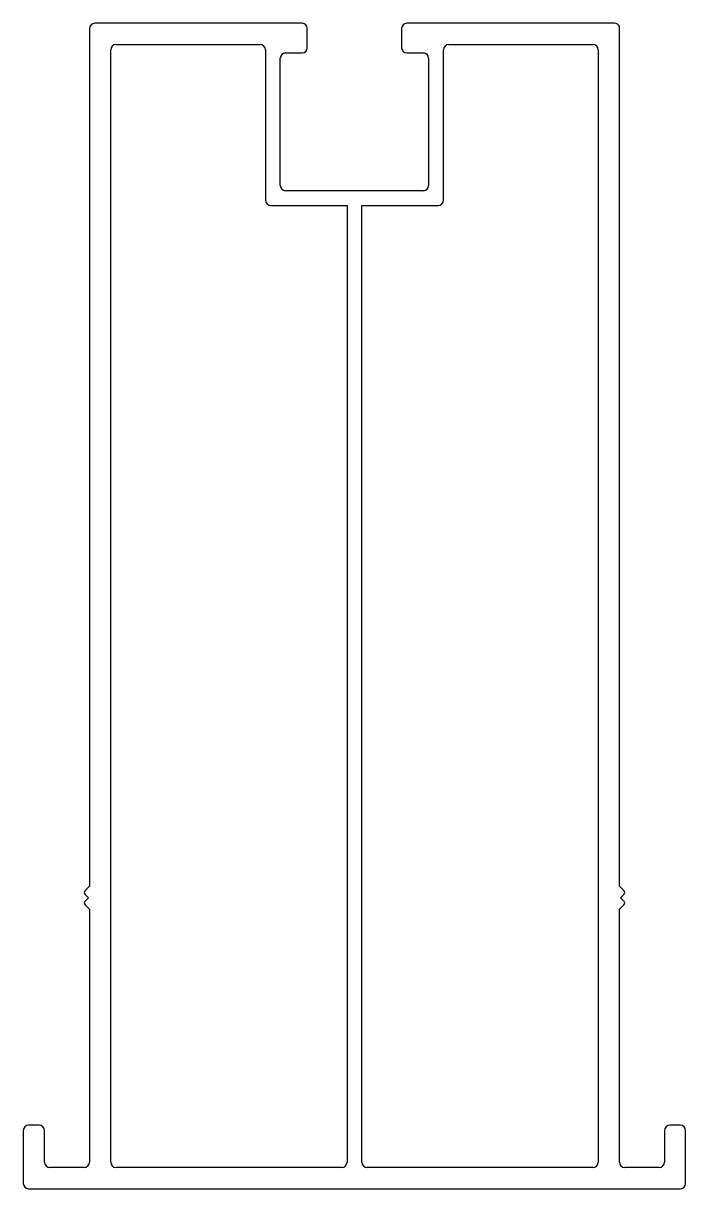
# Model space of a CAD drawing. Extents: x 1276 to 1339, y 1796 to 1906.
import ezdxf

# ---------------------------------------------------------------- set-up
doc = ezdxf.new("R2010")
doc.units = 0
doc.layers.get('0').update_dxf_attribs({"linetype": 'CONTINUOUS'})

msp = doc.modelspace()

# ---------------------------------------------------------------- linework, layer by layer
for p, q in [((1282.67, 1905.58), (1282.67, 1824.64)), ((1302.72, 1906.08), (1283.17, 1906.08)), ((1303.22, 1903.78), (1303.22, 1905.58)), ((1312.12, 1905.58), (1312.12, 1903.78)), ((1332.22, 1906.08), (1312.62, 1906.08)), ((1332.67, 1824.64), (1332.67, 1905.79)), ((1284.67, 1798.58), (1284.67, 1903.58)), ((1285.17, 1904.08), (1298.77, 1904.08)), ((1299.27, 1903.58), (1299.27, 1889.38)), ((1301.17, 1903.28), (1302.72, 1903.28)), ((1312.62, 1903.28), (1314.17, 1903.28)), ((1316.07, 1889.38), (1316.07, 1903.58)), ((1316.57, 1904.08), (1330.17, 1904.08)), ((1330.67, 1903.58), (1330.67, 1798.58)), ((1300.67, 1890.78), (1300.67, 1902.78)), ((1314.67, 1902.78), (1314.67, 1890.78)), ((1314.17, 1890.28), (1301.17, 1890.28)), ((1299.77, 1888.88), (1306.97, 1888.88)), ((1306.97, 1888.88), (1306.97, 1798.58)), ((1308.37, 1798.58), (1308.37, 1888.88)), ((1308.37, 1888.88), (1315.57, 1888.88)), ((1282.67, 1824.64), (1282.25, 1824.22)), ((1282.25, 1823.86), (1282.57, 1823.54)), ((1332.67, 1824.64), (1333.1, 1824.22)), ((1333.1, 1823.86), (1332.78, 1823.54)), ((1282.57, 1823.54), (1282.25, 1823.22)), ((1282.25, 1822.87), (1282.67, 1822.45)), ((1333.1, 1822.87), (1332.67, 1822.45)), ((1332.78, 1823.54), (1333.1, 1823.22)), ((1282.67, 1822.45), (1282.67, 1798.58)), ((1332.67, 1798.58), (1332.67, 1822.45)), ((1277.92, 1802.08), (1276.92, 1802.08)), ((1338.42, 1802.08), (1337.42, 1802.08)), ((1276.42, 1801.58), (1276.42, 1796.58)), ((1278.42, 1798.58), (1278.42, 1801.58)), ((1336.92, 1801.58), (1336.92, 1798.58)), ((1338.92, 1796.58), (1338.92, 1801.58)), ((1282.17, 1798.08), (1278.92, 1798.08)), ((1306.47, 1798.08), (1285.17, 1798.08)), ((1330.17, 1798.08), (1308.87, 1798.08)), ((1336.42, 1798.08), (1333.17, 1798.08)), ((1276.92, 1796.08), (1338.42, 1796.08))]:
    msp.add_line(p, q)
for centre, radius, start, end in [((1283.17, 1905.58), 0.5, 90, 180), ((1302.72, 1905.58), 0.5, 0, 90), ((1312.62, 1905.58), 0.5, 90, 180), ((1332.22, 1905.58), 0.5, 25, 90), ((1285.17, 1903.58), 0.5, 90, 180), ((1298.77, 1903.58), 0.5, 0, 90), ((1301.17, 1902.78), 0.5, 90, 180), ((1302.72, 1903.78), 0.5, 270, 360), ((1312.62, 1903.78), 0.5, 180, 270), ((1314.17, 1902.78), 0.5, 0, 90), ((1316.57, 1903.58), 0.5, 90, 180), ((1330.17, 1903.58), 0.5, 0, 90), ((1301.17, 1890.78), 0.5, 180, 270), ((1314.17, 1890.78), 0.5, 270, 360), ((1299.77, 1889.38), 0.5, 180, 270), ((1315.57, 1889.38), 0.5, 270, 360), ((1282.42, 1824.04), 0.25, 134.7642, 225.2358), ((1332.92, 1824.04), 0.25, 314.7642, 45.2358), ((1282.42, 1823.05), 0.25, 134.7642, 225.2358), ((1332.92, 1823.05), 0.25, 314.7642, 45.2358), ((1276.92, 1801.58), 0.5, 90, 180), ((1277.92, 1801.58), 0.5, 0, 90), ((1337.42, 1801.58), 0.5, 90, 180), ((1338.42, 1801.58), 0.5, 0, 90), ((1278.92, 1798.58), 0.5, 180, 270), ((1282.17, 1798.58), 0.5, 270, 360), ((1285.17, 1798.58), 0.5, 180, 270), ((1306.47, 1798.58), 0.5, 270, 360), ((1308.87, 1798.58), 0.5, 180, 270), ((1330.17, 1798.58), 0.5, 270, 360), ((1333.17, 1798.58), 0.5, 180, 270), ((1336.42, 1798.58), 0.5, 270, 360), ((1276.92, 1796.58), 0.5, 180, 270), ((1338.42, 1796.58), 0.5, 270, 360)]:
    msp.add_arc(centre, radius, start, end)

doc.saveas('drawing.dxf')
